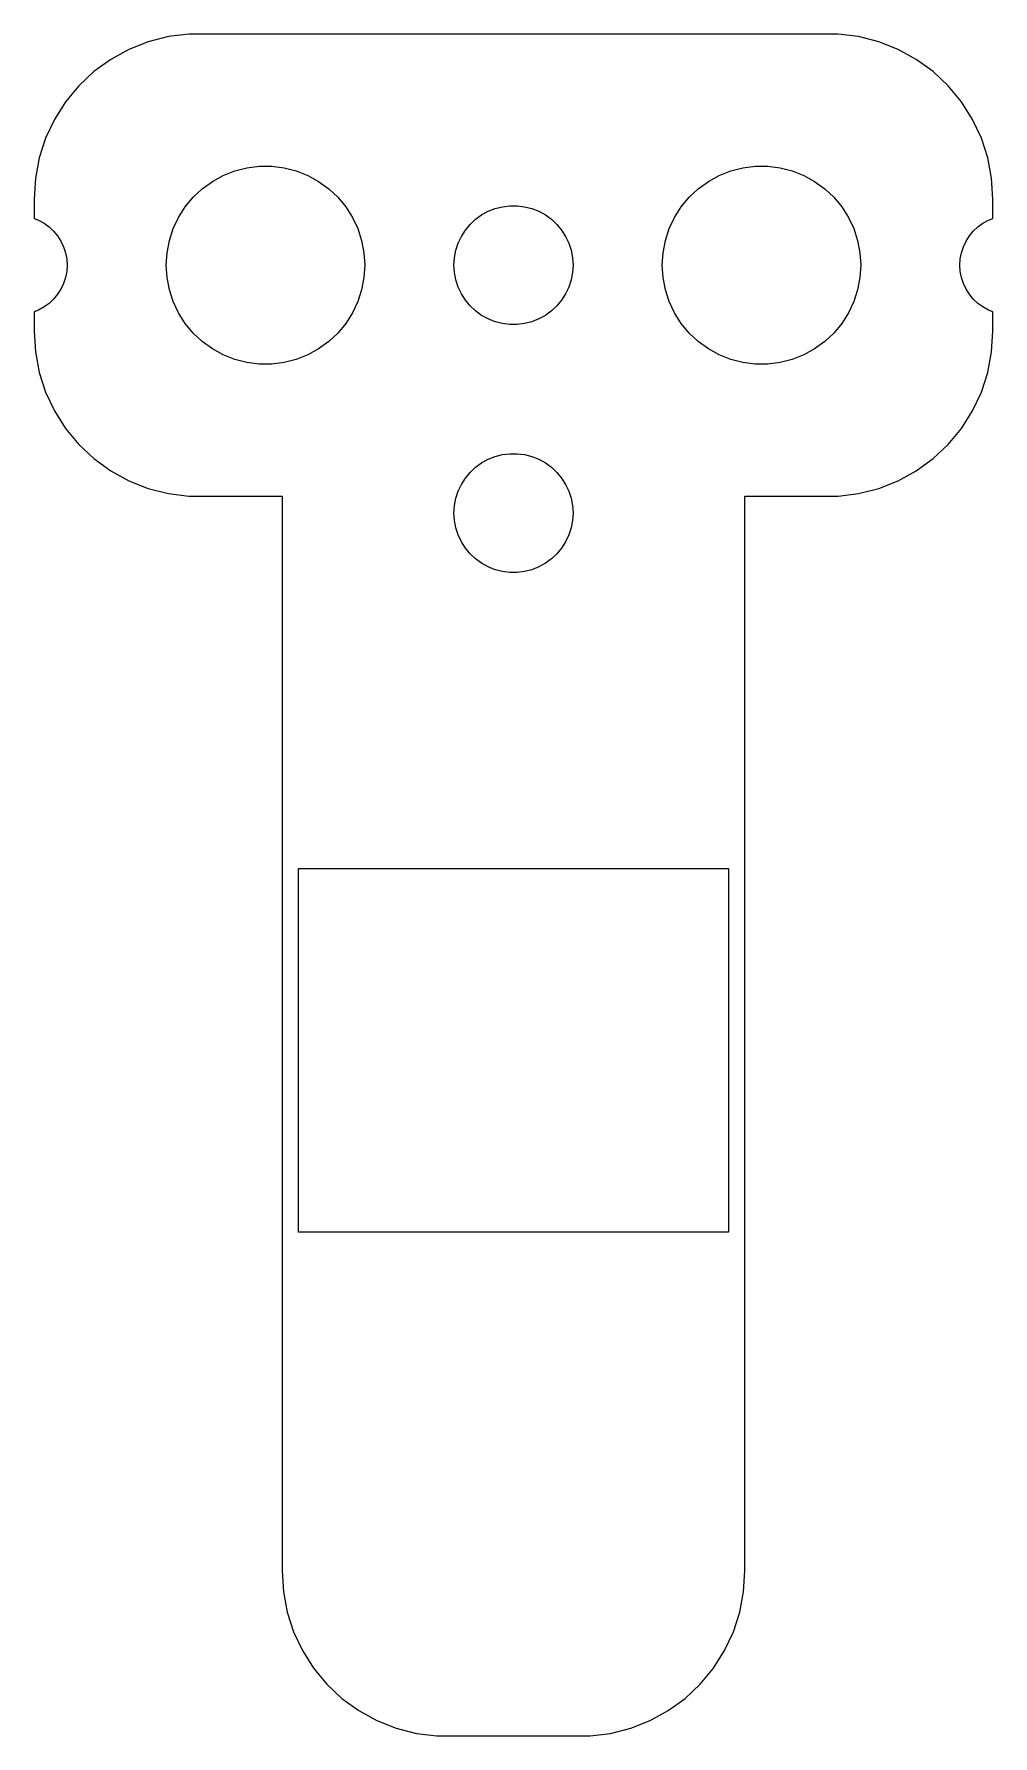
# Model space of a CAD drawing. Header units: metres. Extents: x -30 to 74, y -37 to 37.
# Drawn here: x 45.5 to 74.5, y -14.5 to 37 of the extents above; entities that cross this region are included whole.
import ezdxf

# ---------------------------------------------------------------- set-up
doc = ezdxf.new("R2010")
doc.units = ezdxf.units.M

msp = doc.modelspace()

# ---------------------------------------------------------------- linework, layer by layer
for p, q in [((48.9549, 36.7553), (48.3711, 36.5241)), ((49.5631, 36.9114), (48.9549, 36.7553)), ((50.186, 36.9901), (49.5631, 36.9114)), ((69.8139, 36.9901), (50.186, 36.9901)), ((70.4369, 36.9114), (69.8139, 36.9901)), ((71.0451, 36.7553), (70.4369, 36.9114)), ((71.6289, 36.5241), (71.0451, 36.7553)), ((47.8209, 36.2216), (47.3129, 35.8526)), ((48.3711, 36.5241), (47.8209, 36.2216)), ((72.1791, 36.2216), (71.6289, 36.5241)), ((72.6871, 35.8526), (72.1791, 36.2216)), ((47.3129, 35.8526), (46.8551, 35.4227)), ((73.1448, 35.4227), (72.6871, 35.8526)), ((46.8551, 35.4227), (46.4549, 34.9389)), ((73.5451, 34.9389), (73.1448, 35.4227)), ((46.4549, 34.9389), (46.1185, 34.4088)), ((73.8815, 34.4088), (73.5451, 34.9389)), ((46.1185, 34.4088), (45.8511, 33.8406)), ((74.1489, 33.8406), (73.8815, 34.4088)), ((45.8511, 33.8406), (45.6571, 33.2434)), ((74.3429, 33.2434), (74.1489, 33.8406)), ((45.6571, 33.2434), (45.5394, 32.6267)), ((51.9379, 32.9469), (52.3116, 32.9941)), ((52.3116, 32.9941), (52.6884, 32.9941)), ((52.6884, 32.9941), (53.0621, 32.9469)), ((66.9379, 32.9469), (67.3116, 32.9941)), ((67.3116, 32.9941), (67.6884, 32.9941)), ((67.6884, 32.9941), (68.0621, 32.9469)), ((74.4606, 32.6267), (74.3429, 33.2434)), ((45.5394, 32.6267), (45.5, 32)), ((50.5877, 32.3115), (50.8925, 32.533)), ((50.8925, 32.533), (51.2227, 32.7145)), ((51.2227, 32.7145), (51.5729, 32.8532)), ((51.5729, 32.8532), (51.9379, 32.9469)), ((53.0621, 32.9469), (53.427, 32.8532)), ((53.427, 32.8532), (53.7773, 32.7145)), ((53.7773, 32.7145), (54.1075, 32.533)), ((54.1075, 32.533), (54.4123, 32.3115)), ((65.5877, 32.3115), (65.8925, 32.533)), ((65.8925, 32.533), (66.2227, 32.7145)), ((66.2227, 32.7145), (66.573, 32.8532)), ((66.573, 32.8532), (66.9379, 32.9469)), ((68.0621, 32.9469), (68.427, 32.8532)), ((68.427, 32.8532), (68.7773, 32.7145)), ((68.7773, 32.7145), (69.1075, 32.533)), ((69.1075, 32.533), (69.4123, 32.3115)), ((74.5, 32), (74.4606, 32.6267)), ((45.5, 32), (45.5, 31.4121)), ((50.0729, 31.7634), (50.3131, 32.0536)), ((50.3131, 32.0536), (50.5877, 32.3115)), ((54.4123, 32.3115), (54.6869, 32.0536)), ((54.6869, 32.0536), (54.927, 31.7634)), ((65.073, 31.7634), (65.3131, 32.0536)), ((65.3131, 32.0536), (65.5877, 32.3115)), ((69.4123, 32.3115), (69.6869, 32.0536)), ((69.6869, 32.0536), (69.927, 31.7634)), ((74.5, 31.4121), (74.5, 32)), ((45.5, 31.4121), (45.6387, 31.3572)), ((49.7107, 31.1044), (49.8711, 31.4453)), ((49.8711, 31.4453), (50.0729, 31.7634)), ((54.927, 31.7634), (55.1289, 31.4453)), ((55.1289, 31.4453), (55.2893, 31.1044)), ((58.8526, 31.3869), (59.0355, 31.5198)), ((59.0355, 31.5198), (59.2336, 31.6287)), ((59.2336, 31.6287), (59.4438, 31.7119)), ((59.4438, 31.7119), (59.6627, 31.7681)), ((59.6627, 31.7681), (59.887, 31.7964)), ((59.887, 31.7964), (60.113, 31.7964)), ((60.113, 31.7964), (60.3373, 31.7681)), ((60.3373, 31.7681), (60.5562, 31.7119)), ((60.5562, 31.7119), (60.7664, 31.6287)), ((60.7664, 31.6287), (60.9645, 31.5198)), ((60.9645, 31.5198), (61.1474, 31.3869)), ((64.7107, 31.1044), (64.8711, 31.4453)), ((64.8711, 31.4453), (65.073, 31.7634)), ((69.927, 31.7634), (70.1289, 31.4453)), ((70.1289, 31.4453), (70.2893, 31.1044)), ((74.3613, 31.3572), (74.5, 31.4121)), ((45.6387, 31.3572), (45.8037, 31.2665)), ((45.8037, 31.2665), (45.9561, 31.1558)), ((45.9561, 31.1558), (46.0934, 31.0268)), ((46.0934, 31.0268), (46.2135, 30.8817)), ((49.5942, 30.7461), (49.7107, 31.1044)), ((55.2893, 31.1044), (55.4057, 30.7461)), ((58.4226, 30.8672), (58.5438, 31.058)), ((58.5438, 31.058), (58.6879, 31.2322)), ((58.6879, 31.2322), (58.8526, 31.3869)), ((61.1474, 31.3869), (61.3121, 31.2322)), ((61.3121, 31.2322), (61.4562, 31.058)), ((61.4562, 31.058), (61.5773, 30.8672)), ((64.5943, 30.7461), (64.7107, 31.1044)), ((70.2893, 31.1044), (70.4057, 30.7461)), ((73.7865, 30.8817), (73.9065, 31.0268)), ((73.9065, 31.0268), (74.0439, 31.1558)), ((74.0439, 31.1558), (74.1963, 31.2665)), ((74.1963, 31.2665), (74.3613, 31.3572)), ((46.2135, 30.8817), (46.3145, 30.7226)), ((46.3145, 30.7226), (46.3947, 30.5522)), ((46.3947, 30.5522), (46.4529, 30.373)), ((49.5, 30), (49.5237, 30.376)), ((49.5237, 30.376), (49.5942, 30.7461)), ((55.4057, 30.7461), (55.4763, 30.376)), ((55.4763, 30.376), (55.5, 30)), ((58.2142, 30.2256), (58.2565, 30.4476)), ((58.2565, 30.4476), (58.3264, 30.6626)), ((58.3264, 30.6626), (58.4226, 30.8672)), ((61.5773, 30.8672), (61.6736, 30.6626)), ((61.6736, 30.6626), (61.7434, 30.4476)), ((61.7434, 30.4476), (61.7858, 30.2256)), ((64.5, 30), (64.5237, 30.376)), ((64.5237, 30.376), (64.5943, 30.7461)), ((70.4057, 30.7461), (70.4763, 30.376)), ((70.4763, 30.376), (70.5, 30)), ((73.5471, 30.373), (73.6053, 30.5522)), ((73.6053, 30.5522), (73.6855, 30.7226)), ((73.6855, 30.7226), (73.7865, 30.8817)), ((46.4529, 30.373), (46.4882, 30.188)), ((46.4882, 30.188), (46.5, 30)), ((46.5, 30), (46.4882, 29.812)), ((49.5237, 29.624), (49.5, 30)), ((55.5, 30), (55.4763, 29.624)), ((58.2, 30), (58.2142, 30.2256)), ((58.2142, 29.7744), (58.2, 30)), ((61.7858, 30.2256), (61.8, 30)), ((61.8, 30), (61.7858, 29.7744)), ((64.5237, 29.624), (64.5, 30)), ((70.5, 30), (70.4763, 29.624)), ((73.5, 30), (73.5118, 30.188)), ((73.5118, 29.812), (73.5, 30)), ((73.5118, 30.188), (73.5471, 30.373)), ((46.3947, 29.4478), (46.3145, 29.2774)), ((46.4529, 29.627), (46.3947, 29.4478)), ((46.4882, 29.812), (46.4529, 29.627)), ((49.5942, 29.2539), (49.5237, 29.624)), ((55.4763, 29.624), (55.4057, 29.2539)), ((58.2565, 29.5524), (58.2142, 29.7744)), ((58.3264, 29.3374), (58.2565, 29.5524)), ((61.7434, 29.5524), (61.6736, 29.3374)), ((61.7858, 29.7744), (61.7434, 29.5524)), ((64.5943, 29.2539), (64.5237, 29.624)), ((70.4763, 29.624), (70.4057, 29.2539)), ((73.5471, 29.627), (73.5118, 29.812)), ((73.6053, 29.4478), (73.5471, 29.627)), ((73.6855, 29.2774), (73.6053, 29.4478)), ((45.9561, 28.8442), (45.8037, 28.7335)), ((46.0934, 28.9732), (45.9561, 28.8442)), ((46.2135, 29.1183), (46.0934, 28.9732)), ((46.3145, 29.2774), (46.2135, 29.1183)), ((49.7107, 28.8956), (49.5942, 29.2539)), ((49.8711, 28.5547), (49.7107, 28.8956)), ((55.2893, 28.8956), (55.1289, 28.5547)), ((55.4057, 29.2539), (55.2893, 28.8956)), ((58.4226, 29.1328), (58.3264, 29.3374)), ((58.5438, 28.942), (58.4226, 29.1328)), ((58.6879, 28.7678), (58.5438, 28.942)), ((61.4562, 28.942), (61.3121, 28.7678)), ((61.5773, 29.1328), (61.4562, 28.942)), ((61.6736, 29.3374), (61.5773, 29.1328)), ((64.7107, 28.8956), (64.5943, 29.2539)), ((64.8711, 28.5547), (64.7107, 28.8956)), ((70.2893, 28.8956), (70.1289, 28.5547)), ((70.4057, 29.2539), (70.2893, 28.8956)), ((73.7865, 29.1183), (73.6855, 29.2774)), ((73.9065, 28.9732), (73.7865, 29.1183)), ((74.0439, 28.8442), (73.9065, 28.9732)), ((74.1963, 28.7335), (74.0439, 28.8442)), ((45.6387, 28.6427), (45.5, 28.5878)), ((45.5, 28.5878), (45.5, 28)), ((45.8037, 28.7335), (45.6387, 28.6427)), ((50.0729, 28.2366), (49.8711, 28.5547)), ((55.1289, 28.5547), (54.927, 28.2366)), ((58.8526, 28.6131), (58.6879, 28.7678)), ((59.0355, 28.4802), (58.8526, 28.6131)), ((59.2336, 28.3713), (59.0355, 28.4802)), ((59.4438, 28.2881), (59.2336, 28.3713)), ((60.7664, 28.3713), (60.5562, 28.2881)), ((60.9645, 28.4802), (60.7664, 28.3713)), ((61.1474, 28.6131), (60.9645, 28.4802)), ((61.3121, 28.7678), (61.1474, 28.6131)), ((65.073, 28.2366), (64.8711, 28.5547)), ((70.1289, 28.5547), (69.927, 28.2366)), ((74.3613, 28.6427), (74.1963, 28.7335)), ((74.5, 28.5878), (74.3613, 28.6427)), ((74.5, 28), (74.5, 28.5878)), ((45.5, 28), (45.5394, 27.3733)), ((50.3131, 27.9464), (50.0729, 28.2366)), ((50.5877, 27.6884), (50.3131, 27.9464)), ((54.6869, 27.9464), (54.4123, 27.6884)), ((54.927, 28.2366), (54.6869, 27.9464)), ((59.6627, 28.2319), (59.4438, 28.2881)), ((59.887, 28.2036), (59.6627, 28.2319)), ((60.113, 28.2036), (59.887, 28.2036)), ((60.3373, 28.2319), (60.113, 28.2036)), ((60.5562, 28.2881), (60.3373, 28.2319)), ((65.3131, 27.9464), (65.073, 28.2366)), ((65.5877, 27.6884), (65.3131, 27.9464)), ((69.6869, 27.9464), (69.4123, 27.6884)), ((69.927, 28.2366), (69.6869, 27.9464)), ((74.4606, 27.3733), (74.5, 28)), ((45.5394, 27.3733), (45.6571, 26.7565)), ((50.8925, 27.467), (50.5877, 27.6884)), ((51.2227, 27.2855), (50.8925, 27.467)), ((51.5729, 27.1468), (51.2227, 27.2855)), ((53.7773, 27.2855), (53.427, 27.1468)), ((54.1075, 27.467), (53.7773, 27.2855)), ((54.4123, 27.6884), (54.1075, 27.467)), ((65.8925, 27.467), (65.5877, 27.6884)), ((66.2227, 27.2855), (65.8925, 27.467)), ((66.573, 27.1468), (66.2227, 27.2855)), ((68.7773, 27.2855), (68.427, 27.1468)), ((69.1075, 27.467), (68.7773, 27.2855)), ((69.4123, 27.6884), (69.1075, 27.467)), ((74.3429, 26.7565), (74.4606, 27.3733)), ((51.9379, 27.0531), (51.5729, 27.1468)), ((52.3116, 27.0059), (51.9379, 27.0531)), ((52.6884, 27.0059), (52.3116, 27.0059)), ((53.0621, 27.0531), (52.6884, 27.0059)), ((53.427, 27.1468), (53.0621, 27.0531)), ((66.9379, 27.0531), (66.573, 27.1468)), ((67.3116, 27.0059), (66.9379, 27.0531)), ((67.6884, 27.0059), (67.3116, 27.0059)), ((68.0621, 27.0531), (67.6884, 27.0059)), ((68.427, 27.1468), (68.0621, 27.0531)), ((45.6571, 26.7565), (45.8511, 26.1594)), ((74.1489, 26.1594), (74.3429, 26.7565)), ((45.8511, 26.1594), (46.1185, 25.5912)), ((73.8815, 25.5912), (74.1489, 26.1594)), ((46.1185, 25.5912), (46.4549, 25.0611)), ((73.5451, 25.0611), (73.8815, 25.5912)), ((46.4549, 25.0611), (46.8551, 24.5773)), ((73.1448, 24.5773), (73.5451, 25.0611)), ((46.8551, 24.5773), (47.3129, 24.1474)), ((59.2336, 24.1287), (59.4438, 24.2119)), ((59.4438, 24.2119), (59.6627, 24.2681)), ((59.6627, 24.2681), (59.887, 24.2964)), ((59.887, 24.2964), (60.113, 24.2964)), ((60.113, 24.2964), (60.3373, 24.2681)), ((60.3373, 24.2681), (60.5562, 24.2119)), ((60.5562, 24.2119), (60.7664, 24.1287)), ((72.6871, 24.1474), (73.1448, 24.5773)), ((47.3129, 24.1474), (47.8209, 23.7784)), ((47.8209, 23.7784), (48.3711, 23.4759)), ((58.5438, 23.558), (58.6879, 23.7322)), ((58.6879, 23.7322), (58.8526, 23.8869)), ((58.8526, 23.8869), (59.0355, 24.0198)), ((59.0355, 24.0198), (59.2336, 24.1287)), ((60.7664, 24.1287), (60.9645, 24.0198)), ((60.9645, 24.0198), (61.1474, 23.8869)), ((61.1474, 23.8869), (61.3121, 23.7322)), ((61.3121, 23.7322), (61.4562, 23.558)), ((71.6289, 23.4759), (72.1791, 23.7784)), ((72.1791, 23.7784), (72.6871, 24.1474)), ((48.3711, 23.4759), (48.9549, 23.2447)), ((48.9549, 23.2447), (49.5631, 23.0886)), ((58.3264, 23.1626), (58.4226, 23.3672)), ((58.4226, 23.3672), (58.5438, 23.558)), ((61.4562, 23.558), (61.5773, 23.3672)), ((61.5773, 23.3672), (61.6736, 23.1626)), ((70.4369, 23.0886), (71.0451, 23.2447)), ((71.0451, 23.2447), (71.6289, 23.4759)), ((49.5631, 23.0886), (50.186, 23.0099)), ((50.186, 23.0099), (53, 23.0099)), ((53, 23.0099), (53, -9.5)), ((58.2, 22.5), (58.2142, 22.7256)), ((58.2142, 22.7256), (58.2565, 22.9476)), ((58.2565, 22.9476), (58.3264, 23.1626)), ((61.6736, 23.1626), (61.7434, 22.9476)), ((61.7434, 22.9476), (61.7858, 22.7256)), ((61.7858, 22.7256), (61.8, 22.5)), ((67, -9.5), (67, 23.0099)), ((67, 23.0099), (69.8139, 23.0099)), ((69.8139, 23.0099), (70.4369, 23.0886)), ((58.2142, 22.2744), (58.2, 22.5)), ((58.2565, 22.0524), (58.2142, 22.2744)), ((61.7858, 22.2744), (61.7434, 22.0524)), ((61.8, 22.5), (61.7858, 22.2744)), ((58.3264, 21.8374), (58.2565, 22.0524)), ((58.4226, 21.6328), (58.3264, 21.8374)), ((58.5438, 21.442), (58.4226, 21.6328)), ((61.5773, 21.6328), (61.4562, 21.442)), ((61.6736, 21.8374), (61.5773, 21.6328)), ((61.7434, 22.0524), (61.6736, 21.8374)), ((58.6879, 21.2678), (58.5438, 21.442)), ((58.8526, 21.1131), (58.6879, 21.2678)), ((59.0355, 20.9802), (58.8526, 21.1131)), ((61.1474, 21.1131), (60.9645, 20.9802)), ((61.3121, 21.2678), (61.1474, 21.1131)), ((61.4562, 21.442), (61.3121, 21.2678)), ((59.2336, 20.8713), (59.0355, 20.9802)), ((59.4438, 20.7881), (59.2336, 20.8713)), ((59.6627, 20.7319), (59.4438, 20.7881)), ((59.887, 20.7036), (59.6627, 20.7319)), ((60.113, 20.7036), (59.887, 20.7036)), ((60.3373, 20.7319), (60.113, 20.7036)), ((60.5562, 20.7881), (60.3373, 20.7319)), ((60.7664, 20.8713), (60.5562, 20.7881)), ((60.9645, 20.9802), (60.7664, 20.8713)), ((53.5, 0.75), (53.5, 11.75)), ((53.5, 11.75), (66.5, 11.75)), ((66.5, 11.75), (66.5, 0.75)), ((66.5, 0.75), (53.5, 0.75)), ((53, -9.5), (53.0394, -10.1267)), ((66.9606, -10.1267), (67, -9.5)), ((53.0394, -10.1267), (53.1571, -10.7434)), ((66.8429, -10.7434), (66.9606, -10.1267)), ((53.1571, -10.7434), (53.3511, -11.3406)), ((66.6489, -11.3406), (66.8429, -10.7434)), ((53.3511, -11.3406), (53.6185, -11.9088)), ((66.3815, -11.9088), (66.6489, -11.3406)), ((53.6185, -11.9088), (53.9549, -12.4389)), ((66.0451, -12.4389), (66.3815, -11.9088)), ((53.9549, -12.4389), (54.3551, -12.9227)), ((65.6448, -12.9227), (66.0451, -12.4389)), ((54.3551, -12.9227), (54.8129, -13.3526)), ((54.8129, -13.3526), (55.3209, -13.7216)), ((64.6791, -13.7216), (65.1871, -13.3526)), ((65.1871, -13.3526), (65.6448, -12.9227)), ((55.3209, -13.7216), (55.8711, -14.0241)), ((64.1289, -14.0241), (64.6791, -13.7216)), ((55.8711, -14.0241), (56.4549, -14.2553)), ((56.4549, -14.2553), (57.0631, -14.4114)), ((57.0631, -14.4114), (57.686, -14.4901)), ((62.3139, -14.4901), (62.9369, -14.4114)), ((62.9369, -14.4114), (63.5451, -14.2553)), ((63.5451, -14.2553), (64.1289, -14.0241)), ((57.686, -14.4901), (62.3139, -14.4901))]:
    msp.add_line(p, q)

doc.saveas('drawing.dxf')
